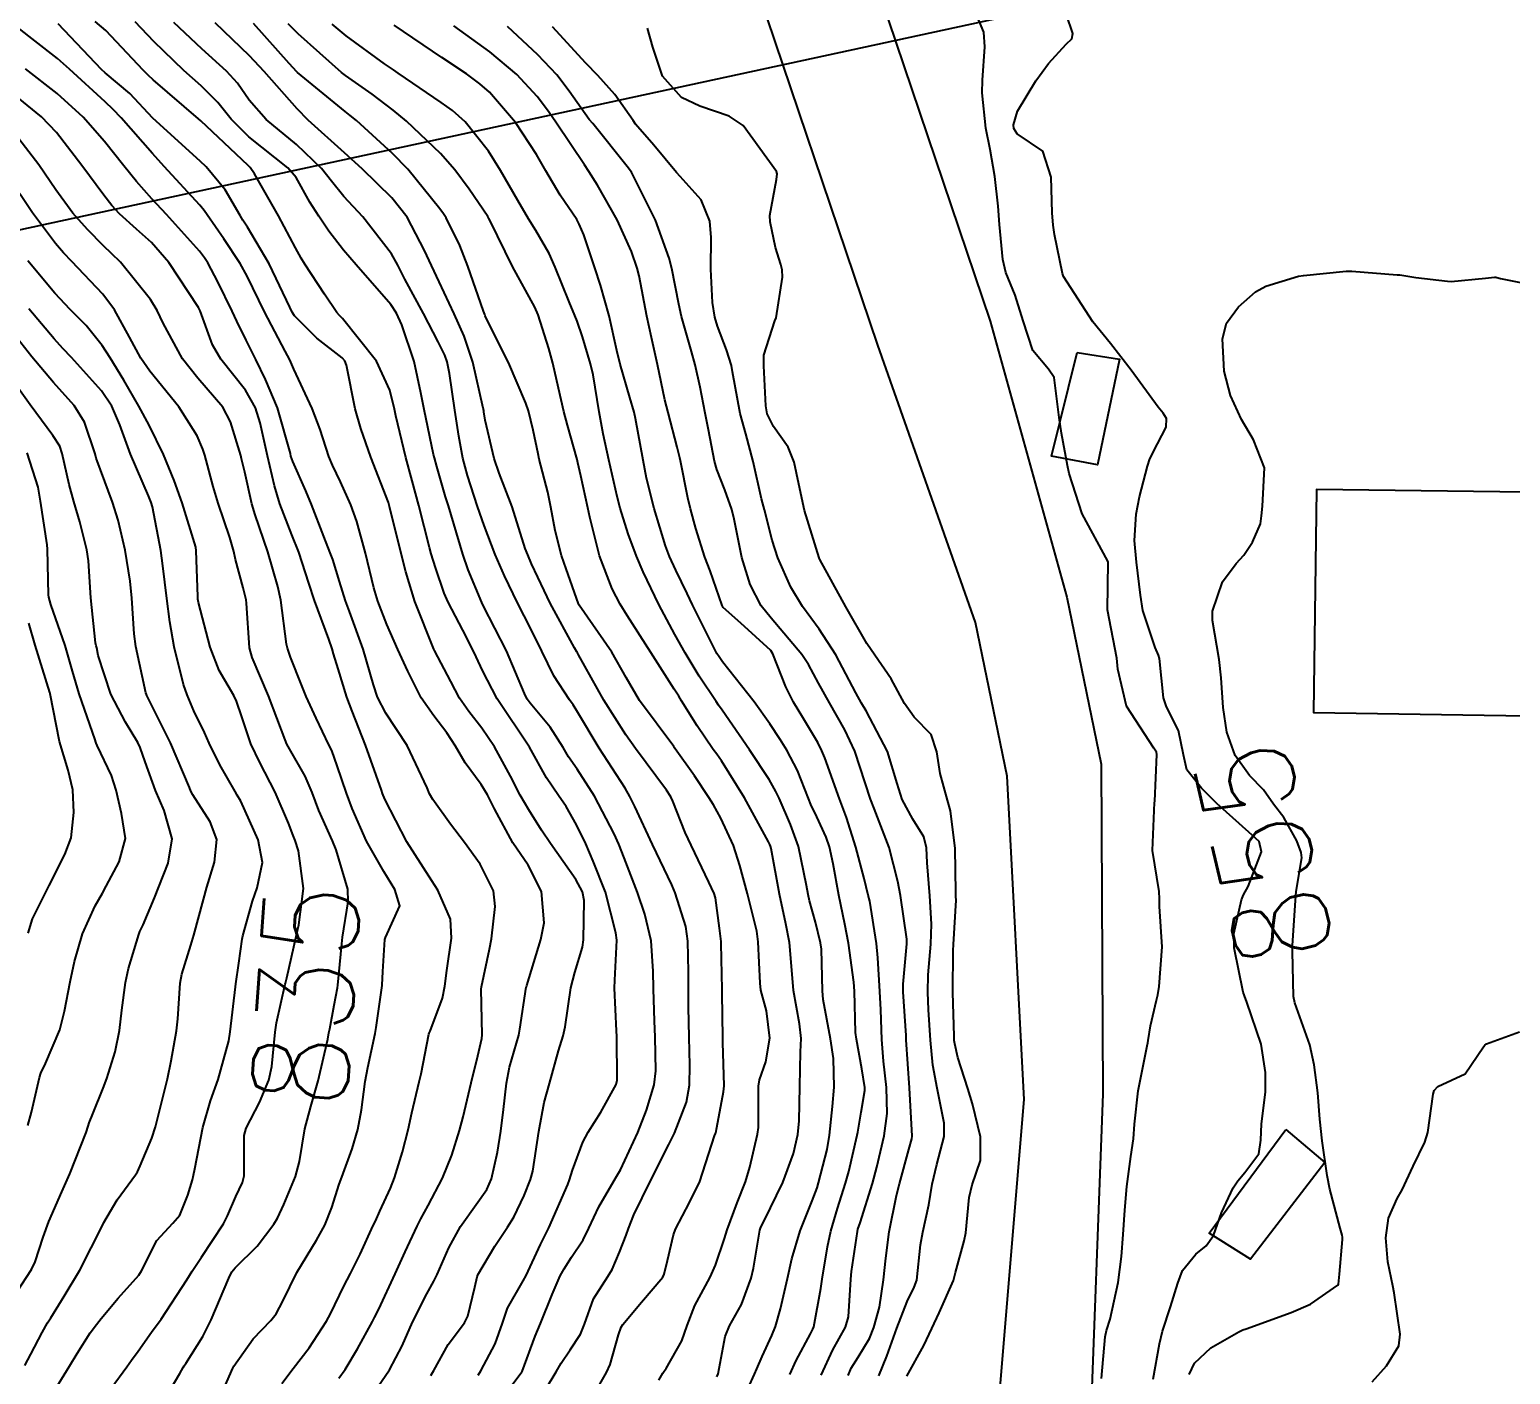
# Model space of a CAD drawing. Header units: metres. Extents: x 307586 to 320046, y 7427249 to 7434250.
# Drawn here: x 319447.1 to 319508.8, y 7427747.8 to 7427803.9 of the extents above; entities that cross this region are included whole.
import ezdxf
from ezdxf.enums import TextEntityAlignment as Align

# ---------------------------------------------------------------- set-up
doc = ezdxf.new("R2010")
doc.units = ezdxf.units.M
doc.header["$MEASUREMENT"] = 0
doc.linetypes.add('CONTINUO', pattern=[0])
for name, color, linetype in [('Cotas', 45, 'Continuous'), ('Curvas de Nivel 1m', 11, 'Continuous'), ('Curvas de Nivel 5m', 15, 'Continuous'), ('Edificações', 30, 'Continuous'), ('TEXTO', 45, 'Continuous'), ('Vias Secundárias', 230, 'Continuous')]:
    doc.layers.add(name, color=color, linetype=linetype)
doc.styles.add('Style-STANDARD', font='STANDARD.shx')

msp = doc.modelspace()

# ---------------------------------------------------------------- linework, layer by layer
at = {"layer": 'Curvas de Nivel 1m', "flags": 128}
for points, elevation in [([(319491.755, 7427747.678), (319491.903, 7427749.412), (319491.963, 7427749.675), (319492.121, 7427750.146), (319492.444, 7427751.668), (319492.585, 7427752.76), (319492.654, 7427753.666), (319492.72, 7427754.682), (319492.802, 7427755.664), (319492.979, 7427756.915), (319493.082, 7427757.66), (319493.13, 7427758.272), (319493.286, 7427759.657), (319493.662, 7427761.532), (319493.679, 7427761.652), (319493.691, 7427761.745), (319493.793, 7427762.357), (319494.041, 7427763.425), (319494.096, 7427763.656), (319494.157, 7427763.996), (319494.276, 7427765.653), (319494.175, 7427767.338), (319494.165, 7427767.655), (319494.161, 7427767.95), (319493.883, 7427769.66), (319493.966, 7427771.659), (319493.968, 7427771.723), (319494.058, 7427773.658), (319494.041, 7427773.765), (319493.936, 7427773.922), (319492.795, 7427775.672), (319492.439, 7427777.212), (319492.39, 7427777.676), (319492.003, 7427779.68), (319492.035, 7427781.668), (319492.023, 7427781.713), (319490.946, 7427783.691), (319490.404, 7427785.362), (319490.344, 7427785.697), (319490.093, 7427787.044), (319489.984, 7427787.702), (319489.78, 7427789.366), (319489.541, 7427789.709), (319488.898, 7427790.486), (319488.495, 7427791.725), (319488.159, 7427792.795), (319487.765, 7427793.734), (319487.638, 7427794.276), (319487.504, 7427795.737), (319487.445, 7427796.497), (319487.315, 7427797.739), (319487.121, 7427798.854), (319486.931, 7427799.743), (319486.783, 7427801.22), (319486.802, 7427801.745), (319486.894, 7427803.134), (319486.849, 7427803.744), (319486.306, 7427805.037)], 853), ([(319493.9, 7427747.647), (319494.168, 7427749.112), (319494.299, 7427749.643), (319494.633, 7427750.66), (319494.931, 7427751.637), (319495.131, 7427752.175), (319495.681, 7427752.847), (319496.117, 7427753.195), (319496.419, 7427753.623), (319496.749, 7427754.573), (319497.236, 7427755.615), (319497.429, 7427755.9), (319497.722, 7427756.246), (319498.304, 7427757.032), (319498.389, 7427757.6), (319498.423, 7427758.273), (319498.584, 7427759.598), (319498.591, 7427760.418), (319498.405, 7427761.601), (319497.809, 7427763.353), (319497.704, 7427763.611), (319497.658, 7427763.768), (319497.279, 7427765.616), (319497.262, 7427766.195), (319497.578, 7427767.613), (319497.662, 7427767.815), (319497.868, 7427768.166), (319498.413, 7427769.602), (319498.324, 7427770.04), (319497.891, 7427770.431), (319496.555, 7427771.623), (319495.912, 7427772.258), (319495.313, 7427773.028), (319495.172, 7427773.641), (319494.959, 7427774.66), (319494.463, 7427775.652), (319494.332, 7427776.028), (319494.17, 7427777.657), (319494.131, 7427777.804), (319493.987, 7427778.114), (319493.475, 7427779.665), (319493.373, 7427780.303), (319493.212, 7427781.668), (319493.133, 7427782.573), (319493.203, 7427783.669), (319493.334, 7427784.394), (319493.665, 7427785.664), (319493.764, 7427785.976), (319494.087, 7427786.603), (319494.453, 7427787.299), (319494.456, 7427787.655), (319494.327, 7427787.878), (319494.108, 7427788.133), (319492.987, 7427789.671), (319492.134, 7427790.773), (319491.395, 7427791.687), (319490.171, 7427793.572), (319490.124, 7427793.701), (319489.802, 7427795.319), (319489.738, 7427795.707), (319489.693, 7427796.215), (319489.653, 7427797.709), (319489.309, 7427798.789), (319488.241, 7427799.514), (319488.103, 7427799.731), (319488.089, 7427799.888), (319488.25, 7427800.453), (319489.014, 7427801.719), (319489.549, 7427802.436), (319490.286, 7427803.24), (319490.524, 7427803.463), (319490.566, 7427803.697), (319490.301, 7427804.462)], 854), ([(319461.606, 7427747.321), (319462.093, 7427748.033), (319462.625, 7427749.028), (319463.062, 7427750.019), (319463.655, 7427751.203), (319463.943, 7427751.724), (319464.078, 7427752.006), (319464.574, 7427753.112), (319465.058, 7427754), (319465.702, 7427754.926), (319466.151, 7427755.543), (319466.352, 7427755.984), (319466.6, 7427757.105), (319466.739, 7427757.98), (319466.85, 7427758.876), (319466.969, 7427759.978), (319467.102, 7427760.644), (319467.479, 7427761.973), (319467.533, 7427762.227), (319467.792, 7427763.97), (319467.798, 7427763.986), (319467.814, 7427764.038), (319468.398, 7427765.962), (319468.533, 7427766.652), (319468.435, 7427767.961), (319467.869, 7427769.052), (319467.241, 7427769.976), (319466.476, 7427771.405), (319466.18, 7427771.987), (319465.909, 7427772.408), (319465.243, 7427773.32), (319464.851, 7427774.006), (319464.491, 7427774.565), (319463.945, 7427775.267), (319463.42, 7427776.025), (319462.86, 7427777.135), (319462.448, 7427778.035), (319461.988, 7427779.075), (319461.615, 7427780.044), (319461.446, 7427780.608), (319461.096, 7427782.049), (319460.734, 7427783.362), (319460.49, 7427784.056), (319460.062, 7427785.013), (319459.721, 7427785.717), (319459.577, 7427786.067), (319459.207, 7427787.196), (319458.87, 7427788.078), (319458.117, 7427789.716), (319457.945, 7427790.092), (319457.756, 7427790.464), (319456.887, 7427792.103), (319456.165, 7427793.588), (319455.879, 7427794.114), (319455.191, 7427795.133), (319454.502, 7427796.135), (319454.376, 7427796.318), (319454.197, 7427796.54), (319452.715, 7427798.155), (319452.221, 7427798.692), (319450.922, 7427800.18), (319450.592, 7427800.531), (319450.249, 7427800.841), (319448.764, 7427802.205), (319448.269, 7427802.644), (319446.5, 7427804.018)], 839), ([(319465.79, 7427747.809), (319465.906, 7427747.987), (319466.5, 7427749.112), (319466.798, 7427749.978), (319467.018, 7427750.608), (319467.661, 7427751.736), (319467.787, 7427751.968), (319468.389, 7427753.253), (319468.731, 7427753.954), (319469.525, 7427755.757), (319469.59, 7427755.942), (319469.717, 7427756.348), (319470.148, 7427757.517), (319470.378, 7427757.934), (319470.903, 7427758.771), (319471.543, 7427759.922), (319471.585, 7427760.101), (319471.57, 7427761.922), (319471.559, 7427762.15), (319471.468, 7427763.923), (319471.478, 7427764.262), (319471.561, 7427765.923), (319471.531, 7427766.228), (319471.095, 7427767.928), (319470.587, 7427769.218), (319470.269, 7427769.936), (319469.891, 7427770.732), (319469.454, 7427771.502), (319469.142, 7427771.951), (319468.638, 7427772.683), (319467.933, 7427773.97), (319466.577, 7427775.984), (319465.965, 7427777.159), (319465.706, 7427777.73), (319465.576, 7427777.996), (319465.148, 7427778.84), (319464.544, 7427780.012), (319464.378, 7427780.385), (319464.017, 7427781.452), (319463.84, 7427782.022), (319463.769, 7427782.28), (319463.318, 7427784.027), (319463.04, 7427785.053), (319462.778, 7427786.033), (319462.363, 7427787.764), (319462.302, 7427788.038), (319462.105, 7427788.84), (319461.555, 7427790.046), (319460.141, 7427791.82), (319460.02, 7427791.94), (319459.906, 7427792.064), (319459.389, 7427792.837), (319458.578, 7427794.084), (319458.419, 7427794.33), (319458.18, 7427794.764), (319457.476, 7427796.097), (319456.473, 7427797.845), (319456.29, 7427798.109), (319456.214, 7427798.191), (319455.216, 7427799.137), (319454.242, 7427800.053), (319454.147, 7427800.141), (319452.259, 7427801.766), (319452.052, 7427801.955), (319451.832, 7427802.166), (319450.287, 7427803.815), (319449.838, 7427804.195)], 841), ([(319466.765, 7427746.815), (319467.613, 7427747.952), (319467.624, 7427747.97), (319468.161, 7427749.436), (319468.382, 7427749.959), (319468.878, 7427751.174), (319469.212, 7427751.947), (319469.366, 7427752.246), (319469.675, 7427752.724), (319470.171, 7427753.449), (319470.405, 7427753.933), (319470.81, 7427754.82), (319471.457, 7427755.923), (319471.555, 7427756.081), (319471.717, 7427756.364), (319472.443, 7427757.913), (319472.805, 7427758.851), (319473.119, 7427759.906), (319473.188, 7427760.486), (319473.16, 7427761.906), (319473.137, 7427762.562), (319473.087, 7427763.907), (319473.085, 7427764.642), (319473, 7427765.908), (319472.739, 7427767.016), (319472.429, 7427767.914), (319471.874, 7427769.354), (319471.648, 7427769.922), (319471.451, 7427770.36), (319470.634, 7427771.933), (319469.92, 7427773.048), (319469.552, 7427773.57), (319469.327, 7427773.949), (319468.79, 7427774.806), (319467.951, 7427775.804), (319467.835, 7427775.971), (319467.722, 7427776.205), (319466.971, 7427777.98), (319466.001, 7427779.866), (319465.941, 7427779.991), (319465.375, 7427781.358), (319465.155, 7427782.003), (319464.783, 7427783.268), (319464.55, 7427784.013), (319464.433, 7427784.391), (319464.069, 7427785.651), (319463.968, 7427786.021), (319463.932, 7427786.163), (319463.538, 7427788.026), (319463.405, 7427788.726), (319463.128, 7427790.03), (319462.61, 7427791.563), (319462.387, 7427792.038), (319462.148, 7427792.398), (319460.71, 7427794.055), (319460.179, 7427794.664), (319459.571, 7427795.454), (319459.153, 7427796.076), (319458.785, 7427796.667), (319458.209, 7427797.687), (319457.863, 7427798.093), (319456.232, 7427799.382), (319455.498, 7427800.121), (319454.943, 7427800.823), (319454.257, 7427801.516), (319453.535, 7427802.147), (319452.281, 7427803.35), (319451.504, 7427804.172)], 842), ([(319468.189, 7427746.551), (319469.045, 7427747.949), (319469.253, 7427748.311), (319469.627, 7427748.873), (319470.058, 7427749.514), (319470.219, 7427749.934), (319470.592, 7427750.992), (319471.197, 7427751.925), (319471.377, 7427752.213), (319471.678, 7427752.93), (319471.958, 7427753.647), (319472.049, 7427753.915), (319472.279, 7427754.492), (319472.97, 7427755.901), (319473.728, 7427757.417), (319473.965, 7427757.897), (319474.466, 7427759.176), (319474.595, 7427759.888), (319474.608, 7427760.724), (319474.582, 7427761.888), (319474.557, 7427763.133), (319474.548, 7427763.889), (319474.546, 7427764.615), (319474.523, 7427765.89), (319474.44, 7427766.492), (319473.998, 7427767.898), (319473.858, 7427768.236), (319473.054, 7427769.908), (319472.316, 7427771.499), (319472.108, 7427771.918), (319471.908, 7427772.255), (319470.829, 7427773.931), (319469.948, 7427775.414), (319469.744, 7427775.736), (319469.593, 7427775.945), (319468.945, 7427776.938), (319468.443, 7427777.963), (319467.987, 7427778.897), (319467.428, 7427779.976), (319466.891, 7427781.105), (319466.504, 7427781.985), (319466.041, 7427783.196), (319465.768, 7427783.994), (319465.347, 7427785.282), (319465.159, 7427786.004), (319464.991, 7427786.915), (319464.814, 7427788.009), (319464.598, 7427789.53), (319464.503, 7427790.014), (319464.406, 7427790.296), (319464.131, 7427790.851), (319463.514, 7427792.026), (319462.737, 7427793.462), (319462.441, 7427794.037), (319462.178, 7427794.508), (319460.991, 7427796.052), (319460.201, 7427796.896), (319459.677, 7427797.537), (319459.263, 7427798.074), (319458.228, 7427799.065), (319456.955, 7427800.103), (319456.251, 7427800.91), (319455.767, 7427801.627), (319455.313, 7427802.124), (319454.277, 7427803.058), (319453.121, 7427804.152)], 843), ([(319470.58, 7427746.954), (319471.141, 7427747.925), (319471.285, 7427748.256), (319471.636, 7427749.486), (319471.747, 7427749.813), (319471.813, 7427749.917), (319472.598, 7427750.852), (319473.481, 7427751.893), (319473.544, 7427752.013), (319473.673, 7427752.584), (319473.923, 7427753.654), (319474.007, 7427753.887), (319474.587, 7427754.998), (319475.024, 7427755.877), (319475.641, 7427757.78), (319475.677, 7427757.871), (319475.694, 7427757.91), (319475.737, 7427758.131), (319476.015, 7427759.611), (319476.032, 7427759.867), (319475.98, 7427761.669), (319475.978, 7427761.868), (319475.955, 7427763.724), (319475.952, 7427763.869), (319475.914, 7427765.788), (319475.907, 7427765.869), (319475.838, 7427766.428), (319475.672, 7427767.693), (319475.614, 7427767.874), (319475.393, 7427768.344), (319474.659, 7427769.888), (319474.414, 7427770.418), (319473.901, 7427771.715), (319473.817, 7427771.901), (319473.634, 7427772.176), (319472.344, 7427773.916), (319471.939, 7427774.486), (319471.025, 7427775.929), (319469.972, 7427777.811), (319469.925, 7427777.893), (319469.9, 7427777.941), (319469.809, 7427778.109), (319468.788, 7427779.958), (319468.533, 7427780.487), (319468.019, 7427781.608), (319467.856, 7427781.972), (319467.754, 7427782.246), (319467.205, 7427783.978), (319466.669, 7427785.382), (319466.463, 7427785.986), (319466.089, 7427787.586), (319466.032, 7427787.93), (319466.022, 7427787.991), (319466.006, 7427788.079), (319465.563, 7427789.998), (319465.208, 7427791.078), (319464.793, 7427792.01), (319464.163, 7427793.346), (319463.849, 7427794.023), (319463.554, 7427794.652), (319462.827, 7427796.034), (319462.201, 7427796.843), (319460.955, 7427798.053), (319460.223, 7427798.721), (319458.712, 7427800.085), (319458.248, 7427800.556), (319456.879, 7427802.104), (319456.273, 7427802.754), (319454.84, 7427804.132)], 844), ([(319475.734, 7427747.746), (319475.781, 7427747.868), (319476.079, 7427749.423), (319476.264, 7427749.864), (319476.754, 7427750.757), (319477.164, 7427751.855), (319477.26, 7427752.263), (319477.528, 7427753.852), (319477.566, 7427753.979), (319477.697, 7427754.233), (319478.479, 7427755.839), (319478.931, 7427757.038), (319479.108, 7427757.829), (319479.16, 7427758.41), (319479.187, 7427759.829), (319479.223, 7427761.274), (319479.242, 7427761.828), (319479.177, 7427762.444), (319478.92, 7427763.833), (319478.837, 7427764.849), (319478.761, 7427765.836), (319478.611, 7427766.608), (319478.342, 7427767.843), (319477.99, 7427769.74), (319477.965, 7427769.849), (319477.944, 7427769.909), (319477.885, 7427770.031), (319476.88, 7427771.86), (319475.926, 7427773.392), (319475.729, 7427773.672), (319475.583, 7427773.875), (319474.91, 7427774.853), (319474.261, 7427775.895), (319474.142, 7427776.085), (319473.958, 7427776.377), (319472.981, 7427777.91), (319471.996, 7427779.455), (319471.71, 7427779.923), (319471.379, 7427780.557), (319470.848, 7427781.932), (319470.442, 7427783.541), (319470.358, 7427783.937), (319470.066, 7427785.261), (319469.945, 7427785.815), (319469.911, 7427785.942), (319469.509, 7427787.371), (319469.365, 7427787.951), (319469.143, 7427788.918), (319468.902, 7427789.958), (319468.733, 7427790.565), (319468.288, 7427791.968), (319468.148, 7427792.29), (319467.217, 7427793.98), (319466.294, 7427795.887), (319466.241, 7427795.99), (319466.194, 7427796.066), (319465.414, 7427797.21), (319464.822, 7427798.011), (319464.223, 7427798.696), (319462.804, 7427800.034), (319462.247, 7427800.496), (319461.369, 7427801.168), (319460.262, 7427801.946), (319460.097, 7427802.072), (319458.287, 7427803.683), (319457.884, 7427804.094)], 846), ([(319476.773, 7427746.687), (319477.307, 7427747.853), (319477.395, 7427748.074), (319477.624, 7427748.584), (319478.023, 7427749.458), (319478.173, 7427749.842), (319478.387, 7427750.576), (319478.675, 7427751.835), (319478.852, 7427752.656), (319479.196, 7427753.827), (319479.706, 7427755.079), (319479.908, 7427755.621), (319479.968, 7427755.817), (319480.325, 7427757.216), (319480.43, 7427757.813), (319480.556, 7427759.007), (319480.618, 7427759.811), (319480.585, 7427761.002), (319480.461, 7427761.813), (319480.167, 7427763.457), (319480.131, 7427763.817), (319480.092, 7427765.555), (319480.055, 7427765.818), (319479.841, 7427766.677), (319479.597, 7427767.571), (319479.54, 7427767.825), (319479.472, 7427768.212), (319479.14, 7427769.831), (319478.803, 7427770.747), (319478.323, 7427771.844), (319478.189, 7427772.127), (319477.914, 7427772.618), (319477.098, 7427773.858), (319475.949, 7427775.507), (319475.803, 7427775.723), (319475.698, 7427775.874), (319474.998, 7427776.919), (319474.409, 7427777.893), (319473.984, 7427778.661), (319473.318, 7427779.907), (319472.667, 7427781.263), (319472.384, 7427781.916), (319472.037, 7427782.846), (319471.699, 7427783.924), (319471.577, 7427784.406), (319471.24, 7427785.928), (319471.001, 7427787.014), (319470.832, 7427787.933), (319470.579, 7427789.472), (319470.466, 7427789.937), (319470.134, 7427791.05), (319469.909, 7427791.712), (319469.823, 7427791.945), (319469.586, 7427792.514), (319469.004, 7427793.958), (319468.743, 7427794.526), (319468.188, 7427795.489), (319467.894, 7427795.973), (319467.443, 7427796.735), (319466.721, 7427797.985), (319466.225, 7427798.789), (319465.254, 7427800.005), (319464.715, 7427800.48), (319464.251, 7427800.817), (319462.465, 7427802.038), (319462.265, 7427802.173), (319461.884, 7427802.431), (319460.286, 7427803.597), (319459.708, 7427804.076)], 847), ([(319478.769, 7427747.833), (319479.034, 7427748.417), (319479.639, 7427749.536), (319479.736, 7427749.724), (319479.773, 7427749.819), (319480.058, 7427751.417), (319480.121, 7427751.815), (319480.341, 7427753.155), (319480.483, 7427753.812), (319480.757, 7427754.755), (319481.09, 7427755.806), (319481.224, 7427756.299), (319481.575, 7427757.802), (319481.6, 7427757.937), (319481.747, 7427758.762), (319481.896, 7427759.663), (319481.893, 7427759.799), (319481.771, 7427760.574), (319481.543, 7427761.802), (319481.509, 7427762.081), (319481.466, 7427763.803), (319481.441, 7427764.18), (319481.216, 7427765.806), (319481.059, 7427766.59), (319480.808, 7427767.81), (319480.582, 7427769.103), (319480.427, 7427769.815), (319480.289, 7427770.218), (319479.895, 7427771.069), (319479.65, 7427771.573), (319479.545, 7427771.825), (319479.086, 7427772.998), (319478.646, 7427773.839), (319478.374, 7427774.281), (319477.944, 7427774.945), (319477.287, 7427775.857), (319475.969, 7427777.526), (319475.824, 7427777.725), (319475.736, 7427777.874), (319475.462, 7427778.397), (319474.715, 7427779.889), (319474.489, 7427780.374), (319474.017, 7427781.343), (319473.754, 7427781.903), (319473.587, 7427782.347), (319473.127, 7427783.909), (319472.807, 7427785.171), (319472.661, 7427785.914), (319472.349, 7427787.659), (319472.287, 7427787.918), (319472.102, 7427788.534), (319471.702, 7427789.924), (319471.566, 7427790.488), (319471.242, 7427791.929), (319470.884, 7427793.211), (319470.656, 7427793.935), (319470.187, 7427795.304), (319470.004, 7427795.756), (319469.9, 7427795.944), (319469.206, 7427796.958), (319468.616, 7427797.964), (319468.223, 7427798.653), (319467.344, 7427799.979), (319466.256, 7427801.252), (319465.861, 7427801.598), (319465.298, 7427802.004), (319464.273, 7427802.696), (319462.293, 7427804.04)], 848), ([(319480.082, 7427747.815), (319480.568, 7427748.871), (319481.086, 7427749.806), (319481.215, 7427750.236), (319481.312, 7427751.804), (319481.347, 7427752.124), (319481.59, 7427753.801), (319481.608, 7427753.886), (319481.696, 7427754.151), (319482.214, 7427755.792), (319482.4, 7427756.47), (319482.703, 7427757.785), (319482.825, 7427758.706), (319482.798, 7427759.79), (319482.674, 7427760.89), (319482.605, 7427761.792), (319482.566, 7427763.028), (319482.522, 7427763.793), (319482.432, 7427765.189), (319482.383, 7427765.794), (319482.1, 7427767.548), (319482.041, 7427767.798), (319481.863, 7427768.494), (319481.516, 7427769.804), (319481.131, 7427771.043), (319480.841, 7427771.811), (319480.223, 7427773.523), (319480.111, 7427773.818), (319479.936, 7427774.164), (319479.32, 7427775.203), (319478.925, 7427775.835), (319478.599, 7427776.48), (319478.07, 7427777.849), (319477.975, 7427777.99), (319476.727, 7427779.127), (319476.002, 7427779.785), (319475.953, 7427779.871), (319475.449, 7427781.311), (319475.236, 7427781.882), (319474.857, 7427783.072), (319474.639, 7427783.891), (319474.523, 7427784.358), (319474.215, 7427785.898), (319474.19, 7427786.015), (319474.079, 7427786.466), (319473.705, 7427787.904), (319473.571, 7427788.435), (319473.256, 7427789.909), (319473.011, 7427791.034), (319472.815, 7427791.913), (319472.49, 7427793.595), (319472.415, 7427793.918), (319472.18, 7427794.607), (319471.582, 7427795.926), (319470.762, 7427797.379), (319470.403, 7427797.938), (319470.217, 7427798.218), (319469.052, 7427799.958), (319468.724, 7427800.441), (319468.254, 7427801.064), (319467.402, 7427801.979), (319466.277, 7427802.928), (319464.78, 7427804.013)], 849), ([(319482.476, 7427747.787), (319482.807, 7427748.6), (319483.232, 7427749.776), (319483.654, 7427750.884), (319483.954, 7427751.473), (319484.055, 7427751.766), (319484.211, 7427753.238), (319484.306, 7427753.764), (319484.558, 7427754.907), (319484.706, 7427755.76), (319484.899, 7427756.58), (319485.197, 7427757.755), (319485.195, 7427758.305), (319484.903, 7427759.763), (319484.731, 7427760.724), (319484.626, 7427761.767), (319484.544, 7427763.026), (319484.52, 7427763.769), (319484.54, 7427764.489), (319484.64, 7427765.768), (319484.668, 7427766.594), (319484.599, 7427767.769), (319484.489, 7427769.156), (319484.459, 7427769.771), (319484.348, 7427770.234), (319483.895, 7427770.966), (319483.446, 7427771.785), (319483.242, 7427772.458), (319482.845, 7427773.791), (319481.95, 7427775.477), (319481.757, 7427775.802), (319481.527, 7427776.234), (319480.684, 7427777.813), (319479.989, 7427778.881), (319479.295, 7427779.831), (319478.81, 7427780.637), (319478.272, 7427781.846), (319478.034, 7427782.589), (319477.715, 7427783.853), (319477.597, 7427784.316), (319477.248, 7427785.858), (319476.935, 7427787.011), (319476.701, 7427787.864), (319476.389, 7427789.598), (319476.341, 7427789.868), (319476.129, 7427790.522), (319475.763, 7427791.5), (319475.654, 7427791.877), (319475.548, 7427792.483), (319475.479, 7427793.88), (319475.501, 7427795.195), (319475.441, 7427795.881), (319475.084, 7427796.769), (319474.211, 7427797.734), (319474.057, 7427797.902), (319473.108, 7427799.033), (319472.345, 7427799.919), (319472.244, 7427800.062), (319471.48, 7427801.153), (319470.775, 7427801.942), (319470.27, 7427802.45), (319468.883, 7427803.964)], 851), ([(319483.641, 7427747.77), (319484.348, 7427749.047), (319484.683, 7427749.76), (319484.994, 7427750.412), (319485.591, 7427751.751), (319485.609, 7427751.805), (319485.668, 7427752.087), (319486.033, 7427753.401), (319486.097, 7427753.746), (319486.24, 7427755.213), (319486.373, 7427755.743), (319486.712, 7427756.752), (319486.718, 7427757.74), (319486.383, 7427759.115), (319486.187, 7427759.746), (319485.776, 7427761.045), (319485.64, 7427761.611), (319485.623, 7427761.752), (319485.613, 7427761.925), (319485.557, 7427763.754), (319485.573, 7427765.497), (319485.585, 7427765.754), (319485.694, 7427767.595), (319485.69, 7427767.752), (319485.683, 7427767.925), (319485.663, 7427769.753), (319485.462, 7427771.32), (319485.34, 7427771.758), (319485.03, 7427772.874), (319484.897, 7427773.766), (319484.662, 7427774.491), (319483.947, 7427775.221), (319483.545, 7427775.784), (319482.991, 7427776.817), (319482.317, 7427777.797), (319481.98, 7427778.284), (319481.101, 7427779.809), (319480.023, 7427781.789), (319480.011, 7427781.808), (319479.995, 7427781.849), (319479.389, 7427783.83), (319479.144, 7427784.914), (319478.952, 7427785.837), (319478.698, 7427786.46), (319478.088, 7427787.325), (319477.831, 7427787.853), (319477.768, 7427788.183), (319477.683, 7427789.854), (319477.687, 7427790.295), (319478.142, 7427791.717), (319478.197, 7427791.849), (319478.472, 7427793.542), (319478.456, 7427793.846), (319478.403, 7427794.074), (319478.182, 7427794.773), (319477.95, 7427795.852), (319477.943, 7427796.105), (319478.211, 7427797.609), (319478.241, 7427797.85), (319478.214, 7427797.945), (319476.825, 7427799.864), (319476.247, 7427800.254), (319475.023, 7427800.661), (319474.254, 7427801.027), (319473.47, 7427801.908), (319473.069, 7427803.124), (319472.842, 7427803.915)], 852), ([(319459.982, 7427747.683), (319460.247, 7427748.054), (319460.76, 7427748.915), (319461.39, 7427750.043), (319461.477, 7427750.209), (319461.648, 7427750.554), (319462.327, 7427752.03), (319462.747, 7427752.954), (319463.253, 7427754.024), (319463.399, 7427754.32), (319463.702, 7427754.878), (319464.31, 7427756.011), (319464.695, 7427756.978), (319465.017, 7427758.001), (319465.17, 7427758.57), (319465.497, 7427759.994), (319465.774, 7427761.116), (319465.939, 7427761.831), (319465.957, 7427761.988), (319465.918, 7427763.883), (319465.929, 7427763.989), (319466.265, 7427765.549), (319466.347, 7427765.985), (319466.492, 7427767.338), (319466.425, 7427767.984), (319465.869, 7427769.09), (319465.223, 7427770), (319464.643, 7427770.761), (319463.901, 7427771.79), (319463.768, 7427772.021), (319463.662, 7427772.267), (319462.828, 7427774.031), (319461.946, 7427775.384), (319461.601, 7427776.044), (319461.435, 7427776.568), (319461.007, 7427778.05), (319460.435, 7427779.617), (319460.269, 7427780.057), (319460.011, 7427780.864), (319459.735, 7427781.779), (319459.632, 7427782.066), (319459.359, 7427782.744), (319458.851, 7427784.078), (319458.614, 7427784.637), (319458.071, 7427785.859), (319457.995, 7427786.091), (319457.972, 7427786.193), (319457.436, 7427788.097), (319456.931, 7427789.282), (319456.528, 7427790.106), (319456.131, 7427790.919), (319455.734, 7427791.712), (319455.545, 7427792.119), (319454.945, 7427793.344), (319454.527, 7427794.135), (319454.39, 7427794.351), (319454.178, 7427794.622), (319452.815, 7427796.154), (319452.199, 7427796.811), (319451.558, 7427797.522), (319451.026, 7427798.178), (319450.228, 7427799.196), (319449.341, 7427800.199), (319448.253, 7427801.198), (319446.935, 7427802.223)], 838), ([(319457.607, 7427747.468), (319458.091, 7427748.083), (319458.746, 7427748.953), (319459.48, 7427750.062), (319459.646, 7427750.366), (319460.198, 7427751.514), (319460.47, 7427752.052), (319460.871, 7427752.852), (319461.423, 7427754.043), (319461.509, 7427754.227), (319461.699, 7427754.645), (319462.141, 7427755.604), (319462.309, 7427756.034), (319462.635, 7427757.12), (319462.872, 7427758.029), (319463.029, 7427758.742), (319463.339, 7427760.024), (319463.423, 7427760.367), (319463.736, 7427762.02), (319463.746, 7427762.057), (319463.785, 7427762.137), (319464.311, 7427763.507), (319464.399, 7427764.011), (319464.48, 7427764.671), (319464.684, 7427766.007), (319464.641, 7427766.808), (319464.114, 7427768.016), (319463.859, 7427768.406), (319462.815, 7427770.031), (319461.901, 7427771.806), (319461.812, 7427772.041), (319461.764, 7427772.182), (319461.104, 7427774.048), (319460.539, 7427775.462), (319460.316, 7427776.056), (319459.965, 7427777.228), (319459.769, 7427777.861), (319459.706, 7427778.064), (319459.576, 7427778.469), (319458.972, 7427780.075), (319458.731, 7427780.8), (319458.323, 7427782.085), (319458.034, 7427782.816), (319457.532, 7427784.095), (319457.309, 7427784.849), (319457.01, 7427786.101), (319456.716, 7427787.474), (319456.521, 7427788.106), (319456.104, 7427788.838), (319455.072, 7427790.126), (319454.723, 7427790.725), (319454.209, 7427792.139), (319454.145, 7427792.28), (319452.912, 7427794.153), (319452.181, 7427794.98), (319451.556, 7427795.535), (319450.851, 7427796.18), (319450.534, 7427796.523), (319450.201, 7427796.956), (319449.287, 7427798.199), (319448.233, 7427799.56), (319447.607, 7427800.216), (319446.254, 7427801.321)], 837), ([(319454.975, 7427746.74), (319455.576, 7427748.11), (319455.587, 7427748.137), (319455.614, 7427748.186), (319456.413, 7427749.321), (319457.155, 7427750.095), (319457.376, 7427750.362), (319457.651, 7427750.897), (319458.235, 7427752.081), (319459.051, 7427753.437), (319459.411, 7427754.064), (319459.7, 7427754.801), (319460.006, 7427755.761), (319460.115, 7427756.056), (319460.539, 7427757.238), (319460.773, 7427758.05), (319460.927, 7427758.866), (319461.089, 7427760.047), (319461.19, 7427760.624), (319461.496, 7427762.043), (319461.54, 7427762.289), (319461.792, 7427764.04), (319461.795, 7427764.058), (319461.819, 7427764.623), (319461.909, 7427765.962), (319461.933, 7427766.039), (319462.523, 7427767.356), (319462.324, 7427768.035), (319461.864, 7427768.791), (319461.141, 7427770.047), (319460.537, 7427771.413), (319460.305, 7427772.056), (319459.92, 7427773.196), (319459.689, 7427773.823), (319459.576, 7427774.065), (319459.039, 7427775.168), (319458.63, 7427776.08), (319458.433, 7427776.558), (319457.969, 7427777.715), (319457.846, 7427778.091), (319457.813, 7427778.254), (319457.573, 7427780.094), (319457.452, 7427780.652), (319457.025, 7427782.1), (319456.502, 7427783.649), (319456.361, 7427784.107), (319456.066, 7427785.42), (319455.939, 7427785.98), (319455.907, 7427786.112), (319455.481, 7427787.513), (319455.153, 7427788.124), (319454.111, 7427789.339), (319453.47, 7427790.147), (319452.67, 7427791.623), (319452.418, 7427792.157), (319452.15, 7427792.607), (319450.899, 7427794.173), (319450.525, 7427794.525), (319450.18, 7427794.843), (319449.516, 7427795.527), (319448.914, 7427796.203), (319448.203, 7427797.186), (319447.491, 7427798.217), (319446.237, 7427799.85)], 836), ([(319450.511, 7427747.264), (319451.151, 7427748.165), (319451.348, 7427748.432), (319451.623, 7427748.805), (319452.191, 7427749.596), (319452.586, 7427750.146), (319453.659, 7427751.778), (319453.882, 7427752.137), (319454.27, 7427752.732), (319455.181, 7427754.118), (319455.353, 7427754.45), (319455.7, 7427755.254), (319455.978, 7427755.839), (319456.045, 7427756.107), (319456.043, 7427757.793), (319456.121, 7427758.106), (319456.685, 7427759.164), (319457.075, 7427760.097), (319457.196, 7427760.669), (319457.335, 7427762.094), (319457.393, 7427762.49), (319457.75, 7427764.091), (319457.762, 7427764.142), (319457.816, 7427764.361), (319458.207, 7427766.084), (319458.322, 7427766.567), (319458.511, 7427768.08), (319458.305, 7427769.655), (319458.168, 7427770.086), (319458.092, 7427770.294), (319457.89, 7427770.802), (319457.329, 7427772.096), (319456.699, 7427773.324), (319456.328, 7427774.106), (319455.944, 7427775.227), (319455.726, 7427775.888), (319455.611, 7427776.115), (319454.998, 7427777.16), (319454.624, 7427778.13), (319454.147, 7427779.992), (319454.118, 7427780.138), (319454.108, 7427780.243), (319454.049, 7427782.14), (319454.025, 7427782.296), (319453.461, 7427784.146), (319453.134, 7427785.077), (319452.683, 7427786.154), (319452.085, 7427787.371), (319451.664, 7427788.164), (319451.029, 7427789.251), (319450.462, 7427790.177), (319450.128, 7427790.7), (319449.468, 7427791.522), (319448.799, 7427792.2), (319448.153, 7427792.872), (319447.039, 7427794.221)], 834), ([(319447.593, 7427746.268), (319448.776, 7427748.193), (319449.092, 7427748.717), (319449.634, 7427749.579), (319449.889, 7427749.928), (319450.084, 7427750.176), (319450.799, 7427751.021), (319451.661, 7427751.975), (319451.775, 7427752.159), (319452.403, 7427753.425), (319453.074, 7427754.146), (319453.36, 7427754.471), (319453.7, 7427755.308), (319453.899, 7427755.948), (319453.94, 7427756.137), (319453.99, 7427756.411), (319454.316, 7427758.131), (319454.64, 7427759.236), (319454.964, 7427760.122), (319455.402, 7427761.738), (319455.463, 7427762.115), (319455.684, 7427763.985), (319455.701, 7427764.112), (319455.822, 7427764.973), (319455.966, 7427765.975), (319455.994, 7427766.108), (319456.394, 7427767.558), (319456.583, 7427768.103), (319456.809, 7427769.161), (319456.621, 7427770.103), (319455.899, 7427771.712), (319455.756, 7427771.967), (319455.663, 7427772.114), (319455.025, 7427773.229), (319454.587, 7427774.13), (319454.387, 7427774.582), (319453.946, 7427775.487), (319453.665, 7427776.143), (319453.518, 7427776.584), (319453.127, 7427778.148), (319452.948, 7427779.191), (319452.82, 7427780.152), (319452.657, 7427781.513), (319452.579, 7427782.154), (319452.229, 7427783.98), (319452.174, 7427784.159), (319452.056, 7427784.441), (319451.309, 7427786.168), (319450.868, 7427787.389), (319450.527, 7427788.176), (319450.102, 7427788.813), (319448.847, 7427790.199), (319448.494, 7427790.572), (319448.131, 7427790.977), (319447.075, 7427792.221)], 833), ([(319446.913, 7427748.217), (319447.152, 7427748.683), (319447.634, 7427749.595), (319447.856, 7427749.99), (319447.985, 7427750.205), (319448.553, 7427751.098), (319449.194, 7427752.187), (319449.672, 7427753.114), (319450.03, 7427753.826), (319450.204, 7427754.175), (319450.754, 7427755.112), (319451.523, 7427756.162), (319451.597, 7427756.279), (319451.717, 7427756.527), (319452.202, 7427757.682), (319452.347, 7427758.154), (319452.633, 7427759.268), (319452.855, 7427760.149), (319453.008, 7427760.91), (319453.226, 7427762.146), (319453.281, 7427762.652), (319453.373, 7427764.144), (319453.445, 7427764.507), (319453.827, 7427765.722), (319453.952, 7427766.138), (319453.99, 7427766.293), (319454.489, 7427768.13), (319454.811, 7427769.184), (319454.902, 7427770.125), (319454.623, 7427770.862), (319453.901, 7427771.987), (319453.822, 7427772.141), (319453.763, 7427772.283), (319452.981, 7427774.149), (319451.99, 7427776.122), (319451.972, 7427776.16), (319451.954, 7427776.236), (319451.535, 7427778.164), (319451.465, 7427778.681), (319451.359, 7427780.166), (319451.299, 7427780.879), (319451.092, 7427782.169), (319450.793, 7427783.421), (319450.563, 7427784.175), (319450.066, 7427785.511), (319449.887, 7427786), (319449.833, 7427786.184), (319449.401, 7427787.505), (319448.967, 7427788.197), (319448.107, 7427789.16), (319447.198, 7427790.219), (319446.136, 7427791.585)], 832), ([(319446.584, 7427751.29), (319447.18, 7427752.215), (319447.343, 7427752.537), (319447.676, 7427753.559), (319447.906, 7427754.207), (319448.45, 7427755.45), (319448.785, 7427756.194), (319449.459, 7427757.913), (319449.55, 7427758.183), (319449.595, 7427758.322), (319449.741, 7427758.702), (319450.168, 7427759.764), (319450.324, 7427760.174), (319450.667, 7427761.278), (319450.848, 7427762.169), (319450.953, 7427763.007), (319451.103, 7427764.167), (319451.229, 7427764.749), (319451.651, 7427766.162), (319451.703, 7427766.292), (319451.837, 7427766.574), (319452.31, 7427767.693), (319452.492, 7427768.154), (319452.882, 7427769.136), (319453.045, 7427770.148), (319452.712, 7427771.334), (319452.352, 7427772.156), (319451.915, 7427773.362), (319451.713, 7427773.954), (319451.613, 7427774.163), (319451.102, 7427775.002), (319450.491, 7427776.175), (319449.969, 7427777.784), (319449.901, 7427778.11), (319449.881, 7427778.181), (319449.851, 7427778.306), (319449.657, 7427780.185), (319449.562, 7427781.731), (319449.498, 7427782.188), (319449.193, 7427783.346), (319448.947, 7427784.197), (319448.757, 7427784.903), (319448.467, 7427786.204), (319448.368, 7427786.498), (319448.08, 7427786.954), (319447.133, 7427788.22), (319446.114, 7427789.641)], 831), ([(319447.044, 7427766.218), (319447.235, 7427766.82), (319447.851, 7427768.067), (319447.925, 7427768.209), (319448.573, 7427769.499), (319448.833, 7427770.196), (319448.944, 7427771.244), (319448.915, 7427772.195), (319448.717, 7427773.004), (319448.355, 7427774.204), (319447.968, 7427776.194), (319447.965, 7427776.21), (319447.953, 7427776.248), (319447.337, 7427778.216), (319447.07, 7427779.136)], 829), ([(319503.021, 7427747.539), (319503.63, 7427748.203), (319504.133, 7427749.03), (319504.194, 7427749.524), (319503.948, 7427751.239), (319503.891, 7427751.528), (319503.678, 7427752.537), (319503.603, 7427753.531), (319503.701, 7427754.355), (319504.072, 7427755.163), (319504.27, 7427755.524), (319504.728, 7427756.52), (319505.219, 7427757.515), (319505.349, 7427757.912), (319505.573, 7427759.512), (319505.607, 7427759.669), (319505.766, 7427759.833), (319506.906, 7427760.364), (319507.665, 7427761.491), (319507.715, 7427761.56), (319507.785, 7427761.614), (319509.157, 7427762.105)], 856)]:
    msp.add_lwpolyline(points, dxfattribs=dict(at, elevation=elevation))
at = {"layer": 'Curvas de Nivel 5m', "flags": 128}
for points, elevation in [([(319463.824, 7427747.794), (319463.942, 7427748.007), (319464.546, 7427749.083), (319465.222, 7427749.994), (319465.367, 7427750.272), (319465.658, 7427751.484), (319465.747, 7427751.904), (319465.78, 7427751.989), (319466.485, 7427753.178), (319467.016, 7427753.977), (319467.277, 7427754.394), (319467.706, 7427755.29), (319467.969, 7427755.966), (319468.063, 7427756.312), (319468.316, 7427757.961), (319468.536, 7427759.173), (319468.756, 7427759.955), (319469.141, 7427761.314), (319469.332, 7427761.947), (319469.416, 7427762.318), (319469.653, 7427763.942), (319469.819, 7427764.588), (319470.136, 7427765.631), (319470.182, 7427765.937), (319470.207, 7427767.579), (319470.132, 7427767.937), (319469.861, 7427768.459), (319468.805, 7427769.956), (319468.432, 7427770.505), (319467.897, 7427771.351), (319467.54, 7427771.974), (319467.136, 7427772.757), (319466.47, 7427773.985), (319465.941, 7427774.756), (319465.396, 7427775.447), (319465.02, 7427776.004), (319464.646, 7427776.696), (319463.973, 7427777.987), (319463.958, 7427778.02), (319463.941, 7427778.053), (319463.15, 7427780.029), (319462.783, 7427781.265), (319462.589, 7427782.034), (319462.104, 7427783.987), (319462.09, 7427784.04), (319462.054, 7427784.155), (319461.323, 7427786.048), (319460.903, 7427787.234), (319460.671, 7427788.054), (319460.305, 7427789.873), (319460.232, 7427790.059), (319460.124, 7427790.183), (319459.065, 7427791.008), (319458.141, 7427791.933), (319458.04, 7427792.091), (319457.947, 7427792.291), (319457.088, 7427794.101), (319456.188, 7427795.626), (319455.994, 7427795.916), (319455.871, 7427796.115), (319455.255, 7427797.176), (319454.463, 7427798.136), (319454.216, 7427798.374), (319452.243, 7427800.16), (319451.276, 7427801.197), (319450.261, 7427802.045), (319450.099, 7427802.192), (319448.291, 7427804.089)], 840), ([(319473.32, 7427747.605), (319473.486, 7427747.892), (319473.532, 7427747.974), (319473.616, 7427748.095), (319474.271, 7427749.246), (319474.497, 7427749.881), (319474.819, 7427750.711), (319475.442, 7427751.872), (319475.516, 7427752.02), (319475.671, 7427752.397), (319476.054, 7427753.5), (319476.167, 7427753.865), (319476.577, 7427754.989), (319476.928, 7427755.858), (319477.107, 7427756.468), (319477.428, 7427757.853), (319477.463, 7427758.127), (319477.471, 7427759.853), (319477.503, 7427760.115), (319477.773, 7427760.867), (319477.939, 7427761.848), (319477.8, 7427762.98), (319477.57, 7427763.852), (319477.535, 7427764.134), (319477.455, 7427765.854), (319477.391, 7427766.301), (319477.008, 7427767.858), (319476.696, 7427769.036), (319476.427, 7427769.865), (319475.894, 7427771.006), (319475.59, 7427771.564), (319475.405, 7427771.877), (319474.801, 7427772.772), (319473.999, 7427773.899), (319473.97, 7427773.936), (319473.934, 7427773.994), (319472.515, 7427775.914), (319471.962, 7427776.866), (319471.365, 7427777.926), (319470.002, 7427779.883), (319469.974, 7427779.94), (319469.46, 7427781.391), (319469.267, 7427781.951), (319469, 7427782.994), (319468.822, 7427783.958), (319468.687, 7427784.588), (319468.338, 7427785.966), (319468.288, 7427786.18), (319468.085, 7427787.17), (319467.882, 7427787.972), (319467.771, 7427788.3), (319467.053, 7427789.981), (319466.141, 7427791.812), (319466.089, 7427791.937), (319466.067, 7427791.991), (319466.009, 7427792.128), (319465.367, 7427794.002), (319465.032, 7427794.857), (319464.452, 7427796.016), (319464.352, 7427796.175), (319464.197, 7427796.387), (319462.864, 7427798.033), (319462.223, 7427798.696), (319460.724, 7427800.063), (319460.459, 7427800.28), (319460.247, 7427800.447), (319458.415, 7427801.935), (319458.263, 7427802.061), (319458.236, 7427802.09), (319457.925, 7427802.437), (319456.437, 7427804.109)], 845), ([(319481.196, 7427747.804), (319481.323, 7427748.097), (319481.624, 7427748.564), (319482.087, 7427749.342), (319482.276, 7427749.791), (319482.506, 7427750.642), (319482.679, 7427751.785), (319482.77, 7427752.69), (319482.909, 7427753.782), (319483.22, 7427755.289), (319483.345, 7427755.776), (319483.727, 7427757.208), (319483.848, 7427757.653), (319483.866, 7427757.769), (319483.763, 7427759.78), (319483.621, 7427761.782), (319483.615, 7427761.952), (319483.495, 7427763.783), (319483.497, 7427764.102), (319483.644, 7427765.782), (319483.641, 7427765.976), (319483.382, 7427767.785), (319483.277, 7427768.37), (319482.912, 7427769.79), (319482.283, 7427771.412), (319482.126, 7427771.798), (319481.913, 7427772.477), (319481.486, 7427773.804), (319481.063, 7427774.688), (319480.423, 7427775.815), (319479.961, 7427776.636), (319479.549, 7427777.406), (319479.277, 7427777.83), (319477.995, 7427779.334), (319477.575, 7427779.854), (319477.123, 7427780.748), (319476.77, 7427781.863), (319476.448, 7427783.465), (319476.351, 7427783.867), (319476.061, 7427784.686), (319475.732, 7427785.538), (319475.641, 7427785.876), (319475.388, 7427787.183), (319475.241, 7427787.883), (319475.034, 7427788.961), (319474.834, 7427789.889), (319474.676, 7427790.44), (319474.263, 7427791.898), (319474.151, 7427792.416), (319473.854, 7427793.903), (319473.742, 7427794.339), (319473.176, 7427795.91), (319472.212, 7427797.856), (319472.172, 7427797.92), (319471.993, 7427798.145), (319470.561, 7427799.937), (319470.419, 7427800.113), (319470.247, 7427800.342), (319469.586, 7427801.287), (319469.073, 7427801.962), (319468.275, 7427802.802), (319467.012, 7427803.983)], 850), ([(319452.332, 7427746.149), (319453.363, 7427747.887), (319453.5, 7427748.132), (319453.547, 7427748.198), (319453.615, 7427748.296), (319454.329, 7427749.427), (319454.669, 7427750.12), (319455.401, 7427751.854), (319455.528, 7427752.112), (319455.665, 7427752.284), (319456.586, 7427753.188), (319457.277, 7427754.094), (319457.426, 7427754.354), (319457.695, 7427754.922), (319458.177, 7427756.083), (319458.344, 7427756.705), (319458.575, 7427758.077), (319458.825, 7427758.996), (319459.125, 7427760.07), (319459.528, 7427761.811), (319459.576, 7427762.063), (319459.612, 7427762.236), (319459.8, 7427763.226), (319459.925, 7427763.945), (319459.939, 7427764.059), (319460.112, 7427765.775), (319460.143, 7427766.057), (319460.371, 7427767.532), (319460.366, 7427768.055), (319459.877, 7427769.693), (319459.725, 7427770.062), (319459.158, 7427771.334), (319458.872, 7427772.075), (319458.586, 7427772.753), (319457.93, 7427773.893), (319457.825, 7427774.091), (319457.752, 7427774.274), (319457.056, 7427776.099), (319456.38, 7427777.695), (319456.267, 7427778.107), (319456.146, 7427779.963), (319456.129, 7427780.109), (319456.008, 7427780.597), (319455.685, 7427781.781), (319455.612, 7427782.116), (319455.446, 7427782.705), (319454.961, 7427784.126), (319454.756, 7427784.826), (319454.403, 7427786.135), (319454.322, 7427786.383), (319454.081, 7427786.935), (319453.321, 7427788.148), (319452.115, 7427789.624), (319451.736, 7427790.164), (319451.262, 7427791.038), (319450.647, 7427792.175), (319450.153, 7427792.833), (319448.861, 7427794.2), (319448.521, 7427794.551), (319448.18, 7427794.941), (319447.223, 7427796.22), (319446.208, 7427797.737)], 835), ([(319495.41, 7427747.838), (319495.623, 7427748.306), (319496.306, 7427748.95), (319497.478, 7427749.612), (319497.583, 7427749.671), (319497.644, 7427749.696), (319497.783, 7427749.746), (319499.651, 7427750.428), (319500.456, 7427750.771), (319501.594, 7427751.561), (319501.623, 7427751.601), (319501.67, 7427752.012), (319501.785, 7427753.465), (319501.786, 7427753.559), (319501.78, 7427753.645), (319501.697, 7427753.935), (319501.262, 7427755.565), (319501.159, 7427756.128), (319500.939, 7427757.568), (319500.846, 7427758.475), (319500.758, 7427759.57), (319500.605, 7427760.741), (319500.437, 7427761.573), (319499.809, 7427763.316), (319499.757, 7427763.581), (319499.708, 7427765.458), (319499.707, 7427765.582), (319499.71, 7427765.707), (319499.83, 7427767.58), (319499.867, 7427767.955), (319500.104, 7427769.354), (319500.074, 7427769.578), (319499.888, 7427770.07), (319499.347, 7427771.038), (319498.923, 7427771.595), (319498.494, 7427772.184), (319497.921, 7427772.783), (319497.321, 7427773.616), (319496.967, 7427774.596), (319496.823, 7427775.621), (319496.743, 7427776.851), (319496.655, 7427777.623), (319496.38, 7427779.245), (319496.379, 7427779.626), (319496.788, 7427780.849), (319497.358, 7427781.617), (319497.681, 7427781.961), (319498.036, 7427782.505), (319498.379, 7427783.274), (319498.418, 7427783.605), (319498.462, 7427784.009), (319498.547, 7427785.603), (319498.09, 7427786.771), (319497.582, 7427787.615), (319497.12, 7427788.613), (319496.867, 7427789.623), (319496.791, 7427790.968), (319496.953, 7427791.622), (319497.459, 7427792.311), (319498.163, 7427792.932), (319498.598, 7427793.172), (319499.962, 7427793.583), (319500.173, 7427793.616), (319501.942, 7427793.796), (319502.175, 7427793.795), (319504.074, 7427793.64), (319504.174, 7427793.633), (319504.262, 7427793.627), (319504.851, 7427793.53), (319506.171, 7427793.369), (319506.313, 7427793.366), (319507.743, 7427793.494), (319508.129, 7427793.535), (319508.173, 7427793.535), (319508.215, 7427793.531), (319508.373, 7427793.487), (319510.168, 7427793.127)], 855), ([(319447.036, 7427758.217), (319447.19, 7427758.766), (319447.521, 7427760.212), (319447.582, 7427760.394), (319447.769, 7427760.799), (319448.361, 7427762.201), (319448.563, 7427762.97), (319448.794, 7427764.195), (319448.973, 7427765.035), (319449.308, 7427766.188), (319449.845, 7427767.357), (319450.138, 7427767.889), (319450.297, 7427768.176), (319450.844, 7427769.194), (319451.097, 7427770.168), (319450.934, 7427771.21), (319450.712, 7427772.172), (319450.52, 7427772.785), (319449.922, 7427774.04), (319449.878, 7427774.136), (319449.861, 7427774.181), (319449.836, 7427774.269), (319449.17, 7427776.192), (319448.9, 7427777.134), (319448.582, 7427778.201), (319447.998, 7427779.908), (319447.914, 7427780.211), (319447.9, 7427780.315), (319447.857, 7427782.212), (319447.838, 7427782.399), (319447.563, 7427784.215), (319447.467, 7427784.801), (319447.003, 7427786.221)], 830)]:
    msp.add_lwpolyline(points, dxfattribs=dict(at, elevation=elevation))
at = {"layer": 'Edificações'}
for points in [[(319490.744, 7427790.403), (319492.503, 7427790.123), (319491.584, 7427785.731), (319489.665, 7427786.09), (319490.744, 7427790.403)], [(319515.701, 7427775.168), (319515.979, 7427784.502), (319500.709, 7427784.701), (319500.59, 7427775.406), (319515.701, 7427775.168)], [(319499.434, 7427758.046), (319501.056, 7427756.672), (319497.96, 7427752.647), (319496.24, 7427753.727), (319499.434, 7427758.046)]]:
    msp.add_lwpolyline(points, dxfattribs=at)
at = {"layer": 'TEXTO', "linetype": 'CONTINUO'}
msp.add_polyline3d([(319402.815, 7427786.034, 0), (319643.13, 7427838.007, 0)], dxfattribs=at)
at = {"layer": 'Vias Secundárias'}
for points in [[(319453.389, 7427920.52), (319472.33, 7427841.76), (319476.737, 7427825.571), (319481.556, 7427808.152), (319487.113, 7427791.707), (319490.304, 7427780.219), (319491.733, 7427773.257), (319491.815, 7427759.531), (319491.237, 7427744.343), (319489.346, 7427729.073), (319487.988, 7427718.418), (319486.376, 7427706.677), (319486.055, 7427694.33), (319486.707, 7427679.876), (319487.249, 7427668.557), (319489.172, 7427656.108), (319491.458, 7427645.97), (319493.103, 7427637.551), (319494.971, 7427634.233), (319504.117, 7427625.963), (319520.993, 7427621.085)], [(319453.389, 7427920.52), (319472.33, 7427841.76), (319476.737, 7427825.571), (319481.556, 7427808.152), (319487.113, 7427791.707), (319490.304, 7427780.219), (319491.733, 7427773.257), (319491.815, 7427759.531), (319491.237, 7427744.343), (319489.346, 7427729.073), (319487.988, 7427718.418), (319486.376, 7427706.677), (319486.055, 7427694.33), (319486.707, 7427679.876), (319487.249, 7427668.557), (319489.172, 7427656.108), (319491.458, 7427645.97), (319493.103, 7427637.551), (319494.971, 7427634.233), (319504.117, 7427625.963), (319520.993, 7427621.085)], [(319517.678, 7427614.464), (319500.845, 7427623.207), (319491.833, 7427631.791), (319489.364, 7427636.174), (319487.609, 7427645.16), (319485.306, 7427655.374), (319483.33, 7427668.162), (319482.778, 7427679.693), (319482.12, 7427694.293), (319482.448, 7427706.924), (319483.709, 7427719.551), (319485.08, 7427730.313), (319487.329, 7427744.808), (319488.536, 7427759.299), (319487.821, 7427772.755), (319486.505, 7427779.165), (319482.441, 7427790.705), (319476.842, 7427807.278), (319472.065, 7427824.517), (319468.496, 7427840.88), (319449.555, 7427919.642)], [(319517.678, 7427614.464), (319500.845, 7427623.207), (319491.833, 7427631.791), (319489.364, 7427636.174), (319487.609, 7427645.16), (319485.306, 7427655.374), (319483.33, 7427668.162), (319482.778, 7427679.693), (319482.12, 7427694.293), (319482.448, 7427706.924), (319483.709, 7427719.551), (319485.08, 7427730.313), (319487.329, 7427744.808), (319488.536, 7427759.299), (319487.821, 7427772.755), (319486.505, 7427779.165), (319482.441, 7427790.705), (319476.842, 7427807.278), (319472.065, 7427824.517), (319468.496, 7427840.88), (319449.555, 7427919.642)]]:
    msp.add_lwpolyline(points, dxfattribs=at)

# ---------------------------------------------------------------- texts
at = {"layer": 'Cotas', "style": 'Style-STANDARD'}
for s, rotation, p in [('855', 103.31919, (319498.494, 7427769.524, 855)), ('835', 86.16221, (319458.611, 7427763.638, 835))]:
    msp.add_text(s, height=4, rotation=rotation, dxfattribs=at).set_placement(p, align=Align.MIDDLE_CENTER)

doc.saveas('drawing.dxf')
